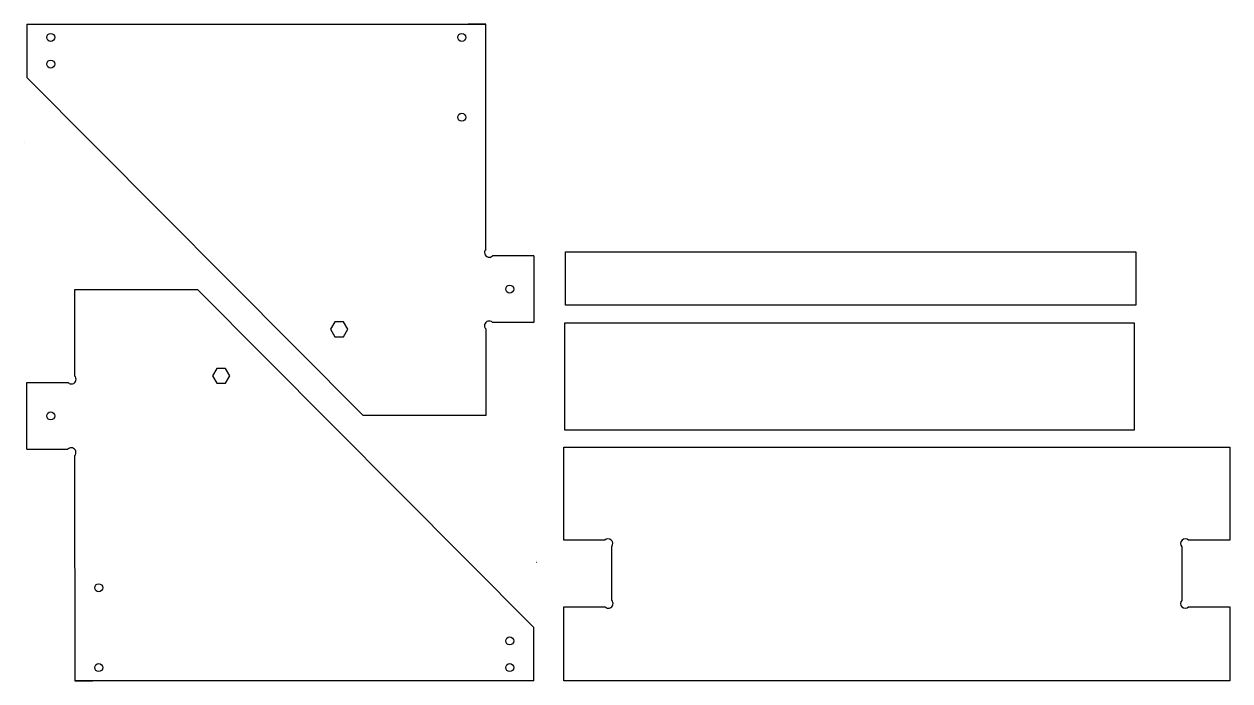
# Model space of a CAD drawing. Header units: inches. Extents: x 67 to 519, y 74 to 320.
import ezdxf

# ---------------------------------------------------------------- set-up
doc = ezdxf.new("R2010")
doc.units = ezdxf.units.IN
doc.header["$MEASUREMENT"] = 0

msp = doc.modelspace()

# ---------------------------------------------------------------- linework, layer by layer
for p, q in [((67.89, 320.29), (240.16, 320.29)), ((67.89, 320.29), (67.89, 300.29)), ((240.16, 320.29), (233.5, 320.29)), ((240.19, 235.76), (240.16, 320.29)), ((67.89, 300.29), (194.1, 173.29)), ((66.9, 275.82), (66.92, 275.79)), ((66.94, 275.79), (66.92, 275.79)), ((258.16, 233.29), (242.69, 233.31)), ((258.16, 233.29), (258.16, 208.29)), ((85.9, 188.16), (85.89, 220.68)), ((85.89, 220.68), (131.95, 220.68)), ((258.16, 93.68), (131.95, 220.68)), ((258.16, 208.29), (242.63, 208.29)), ((240.15, 205.82), (240.16, 173.29)), ((67.89, 160.68), (67.89, 185.68)), ((67.89, 185.68), (83.42, 185.68)), ((240.16, 173.29), (194.1, 173.29)), ((67.89, 160.68), (83.36, 160.66)), ((269.41, 161.47), (519.41, 161.47)), ((269.41, 126.47), (269.41, 161.47)), ((519.41, 161.47), (519.41, 126.47)), ((85.87, 158.22), (85.89, 73.68)), ((284.81, 126.47), (269.41, 126.47)), ((287.41, 103.96), (287.41, 124.13)), ((501.41, 124.02), (501.41, 103.93)), ((519.41, 126.47), (503.92, 126.47)), ((259.11, 118.18), (259.13, 118.18)), ((259.15, 118.15), (259.13, 118.18)), ((269.41, 73.68), (269.41, 101.47)), ((269.41, 101.47), (284.95, 101.47)), ((503.91, 101.47), (519.41, 101.47)), ((519.41, 101.47), (519.41, 73.68)), ((258.16, 73.68), (258.16, 93.68)), ((258.16, 73.68), (85.89, 73.68)), ((85.89, 73.68), (92.55, 73.68)), ((519.41, 73.68), (269.41, 73.68))]:
    msp.add_line(p, q)
for points in [[(270.14, 234.82), (484.14, 234.82), (484.14, 214.82), (270.14, 214.82)], [(186.77, 202.93), (188.39, 205.73), (186.77, 208.53), (183.54, 208.53), (181.92, 205.73), (183.54, 202.93)], [(269.66, 167.99), (483.66, 167.99), (483.66, 207.99), (269.66, 207.99)], [(139.28, 191.04), (137.66, 188.24), (139.28, 185.44), (142.51, 185.44), (144.13, 188.24), (142.51, 191.04)]]:
    msp.add_lwpolyline(points, close=True)
for centre in [(76.89, 315.29), (231.16, 315.29), (76.89, 305.29), (231.16, 285.29), (249.16, 220.79), (76.89, 173.18), (94.89, 108.68), (249.16, 88.68), (94.89, 78.68), (249.16, 78.68)]:
    msp.add_circle(centre, 1.5)
for centre, start, end in [((241.43, 234.52), 135.1602, 316.3411), ((241.39, 207.05), 44.9504, 224.9572), ((84.66, 186.92), 224.9504, 44.9572), ((84.62, 159.45), 315.1602, 136.3411), ((286.08, 125.26), 319.7451, 136.2851), ((502.67, 125.25), 44.3467, 224.3467), ((286.18, 102.71), 225.3123, 45.3123), ((502.66, 102.7), 135.4375, 315.4375)]:
    msp.add_arc(centre, 1.75, start, end)

doc.saveas('drawing.dxf')
